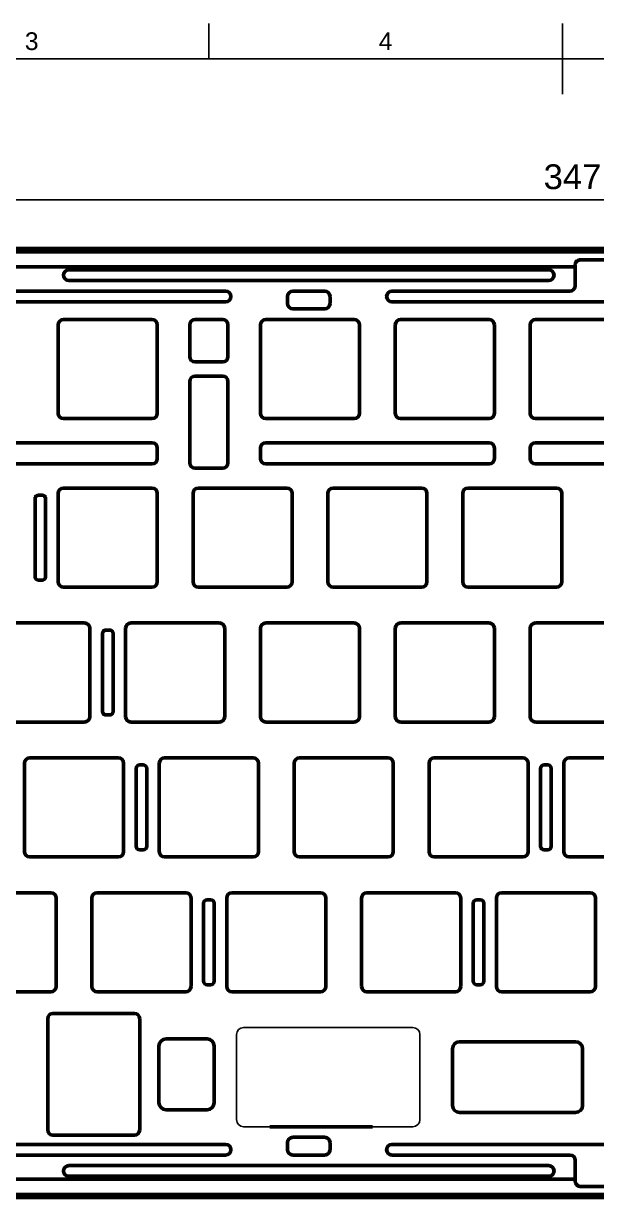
# Model space of a CAD drawing. Header units: millimetres. Extents: x 0 to 420, y 0 to 297.
# Drawn here: x 138.8 to 219.8, y 126.2 to 292 of the extents above; entities that cross this region are included whole.
import ezdxf
from ezdxf.enums import TextEntityAlignment as Align

# ---------------------------------------------------------------- set-up
doc = ezdxf.new("R2010")
doc.units = ezdxf.units.MM
doc.header["$LTSCALE"] = 0.75
doc.layers.add('Border', color=7, linetype='Continuous', lineweight=25)
doc.layers.add('Visible', color=7, linetype='Continuous', lineweight=50)
doc.styles.add('FusionTitle', font='ARIALUNI.ttf')
doc.styles.get("Standard").update_dxf_attribs({"font": 'ARIALUNI.ttf'})
doc.dimstyles.new('ISO-25', dxfattribs={"dimtxt": 3.5, "dimasz": 3.5, "dimexe": 2, "dimexo": 2, "dimgap": 1.5, "dimtad": 1, "dimdsep": 46, "dimtxsty": 'Standard', "dimcen": 0, "dimclrd": 256, "dimclre": 256, "dimclrt": 256, "dimazin": 2, "dimtp": 0.1, "dimtm": 0.1, "dimtfac": 0.714, "dimtmove": 0, "dimatfit": 3, "dimfxl": 1, "dimarcsym": 0})

# ---------------------------------------------------------------- blocks, each defined once
blk = doc.blocks.new('ISO_A3_SHEET')
at = {"layer": 'Border'}
for p, q in [((165, 292), (165, 287)), ((215, 292), (215, 282)), ((410, 287), (20, 287))]:
    blk.add_line(p, q, dxfattribs=at)
at = {"layer": 'Border', "style": 'FusionTitle'}
for s, p in [('3', (140, 289.5)), ('4', (190, 289.5))]:
    blk.add_text(s, height=2.5, dxfattribs=at).set_placement(p, align=Align.MIDDLE)
blk = doc.blocks.new('*D20')
at = {"lineweight": -2}
for p, q in [((45.99, 234.27), (45.99, 269.08)), ((393.6, 234.27), (393.6, 269.08)), ((49.49, 267.08), (390.1, 267.08))]:
    blk.add_line(p, q, dxfattribs=at)
for points in [[(49.49, 267.67), (49.49, 266.5), (45.99, 267.08)], [(390.1, 267.67), (390.1, 266.5), (393.6, 267.08)]]:
    blk.add_solid(points)
at = {"layer": 'Defpoints', "color": 0}
for p in [(393.6, 267.08), (45.99, 232.27, 0.75), (393.6, 232.27, 0.75)]:
    blk.add_point(p, dxfattribs=at)
at = {"insert": (219.8, 270.33), "char_height": 3.5, "attachment_point": 5}
blk.add_mtext('347.61', dxfattribs=at)

msp = doc.modelspace()

# ---------------------------------------------------------------- linework, layer by layer
at = {"color": 0}
for p, q in [((193.843, 150.187), (169.937, 150.187)), ((168.937, 149.187), (168.937, 137.187)), ((194.843, 137.187), (194.843, 149.187)), ((169.937, 136.187), (193.843, 136.187))]:
    msp.add_line(p, q, dxfattribs=at)
for centre, start, end in [((169.937, 149.187), 90, 180), ((193.843, 149.187), 0, 90), ((169.937, 137.187), 180, 270), ((193.843, 137.187), 270, 0)]:
    msp.add_arc(centre, 1, start, end, dxfattribs=at)
at = {"layer": 'Visible'}
for p, q in [((56.613, 259.768, 0.75), (382.981, 259.768, 0.75)), ((382.304, 260.197, 0.75), (57.291, 260.197, 0.75)), ((216.787, 257.626, 0.75), (56.541, 257.626, 0.75)), ((145.241, 257.197, 0.75), (213.047, 257.197, 0.75)), ((216.787, 254.947, 0.75), (216.787, 257.626, 0.75)), ((217.537, 258.63, 0.301), (222.037, 258.63, 0.301)), ((145.241, 255.697, 0.75), (213.047, 255.697, 0.75)), ((105.741, 254.197, 0.75), (167.394, 254.197, 0.75)), ((176.894, 254.197, 0.75), (181.394, 254.197, 0.75)), ((190.894, 254.197, 0.75), (216.037, 254.197, 0.75)), ((167.394, 252.697, 0.75), (105.741, 252.697, 0.75)), ((176.144, 252.447, 0.75), (176.144, 253.447, 0.75)), ((182.144, 253.447, 0.75), (182.144, 252.447, 0.75)), ((248.7, 252.697, 0.75), (190.894, 252.697, 0.75)), ((181.394, 251.697, 0.75), (176.894, 251.697, 0.75)), ((143.741, 236.947, 0.75), (143.741, 249.447, 0.75)), ((144.491, 250.197, 0.75), (156.991, 250.197, 0.75)), ((157.741, 249.447, 0.75), (157.741, 236.947, 0.75)), ((162.329, 244.947, 0.75), (162.329, 249.447, 0.75)), ((163.079, 250.197, 0.75), (166.979, 250.197, 0.75)), ((167.729, 249.447, 0.75), (167.729, 244.947, 0.75)), ((172.316, 236.947, 0.75), (172.316, 249.447, 0.75)), ((173.066, 250.197, 0.75), (185.566, 250.197, 0.75)), ((186.316, 249.447, 0.75), (186.316, 236.947, 0.75)), ((191.366, 236.947, 0.75), (191.366, 249.447, 0.75)), ((192.116, 250.197, 0.75), (204.616, 250.197, 0.75)), ((205.366, 249.447, 0.75), (205.366, 236.947, 0.75)), ((210.416, 236.947, 0.75), (210.416, 249.447, 0.75)), ((211.166, 250.197, 0.75), (223.666, 250.197, 0.75)), ((166.979, 244.197, 0.75), (163.079, 244.197, 0.75)), ((163.079, 242.197, 0.75), (166.979, 242.197, 0.75)), ((162.329, 229.947, 0.75), (162.329, 241.447, 0.75)), ((167.729, 241.447, 0.75), (167.729, 229.947, 0.75)), ((156.991, 236.197, 0.75), (144.491, 236.197, 0.75)), ((185.566, 236.197, 0.75), (173.066, 236.197, 0.75)), ((204.616, 236.197, 0.75), (192.116, 236.197, 0.75)), ((223.666, 236.197, 0.75), (211.166, 236.197, 0.75)), ((125.441, 232.791, 0.75), (156.991, 232.791, 0.75)), ((173.066, 232.791, 0.75), (204.616, 232.791, 0.75)), ((211.166, 232.791, 0.75), (242.716, 232.791, 0.75)), ((157.741, 232.041, 0.75), (157.741, 230.541, 0.75)), ((172.316, 230.541, 0.75), (172.316, 232.041, 0.75)), ((205.366, 232.041, 0.75), (205.366, 230.541, 0.75)), ((210.416, 230.541, 0.75), (210.416, 232.041, 0.75)), ((156.991, 229.791, 0.75), (125.441, 229.791, 0.75)), ((166.979, 229.197, 0.75), (163.079, 229.197, 0.75)), ((204.616, 229.791, 0.75), (173.066, 229.791, 0.75)), ((242.716, 229.791, 0.75), (211.166, 229.791, 0.75)), ((143.741, 213.135, 0.75), (143.741, 225.635, 0.75)), ((144.491, 226.385, 0.75), (156.991, 226.385, 0.75)), ((157.741, 225.635, 0.75), (157.741, 213.135, 0.75)), ((162.791, 213.135, 0.75), (162.791, 225.635, 0.75)), ((163.541, 226.385, 0.75), (176.041, 226.385, 0.75)), ((176.791, 225.635, 0.75), (176.791, 213.135, 0.75)), ((181.841, 213.135, 0.75), (181.841, 225.635, 0.75)), ((182.591, 226.385, 0.75), (195.091, 226.385, 0.75)), ((195.841, 225.635, 0.75), (195.841, 213.135, 0.75)), ((200.891, 213.135, 0.75), (200.891, 225.635, 0.75)), ((201.641, 226.385, 0.75), (214.141, 226.385, 0.75)), ((214.891, 225.635, 0.75), (214.891, 213.135, 0.75)), ((140.466, 213.885, 0.75), (140.466, 224.885, 0.75)), ((140.966, 225.385, 0.75), (141.466, 225.385, 0.75)), ((141.966, 224.885, 0.75), (141.966, 213.885, 0.75)), ((141.466, 213.385, 0.75), (140.966, 213.385, 0.75)), ((156.991, 212.385, 0.75), (144.491, 212.385, 0.75)), ((176.041, 212.385, 0.75), (163.541, 212.385, 0.75)), ((195.091, 212.385, 0.75), (182.591, 212.385, 0.75)), ((214.141, 212.385, 0.75), (201.641, 212.385, 0.75)), ((134.966, 207.335, 0.75), (147.466, 207.335, 0.75)), ((154.016, 207.335, 0.75), (166.516, 207.335, 0.75)), ((173.066, 207.335, 0.75), (185.566, 207.335, 0.75)), ((192.116, 207.335, 0.75), (204.616, 207.335, 0.75)), ((211.166, 207.335, 0.75), (223.666, 207.335, 0.75)), ((148.216, 206.585, 0.75), (148.216, 194.085, 0.75)), ((149.991, 194.835, 0.75), (149.991, 205.835, 0.75)), ((150.491, 206.335, 0.75), (150.991, 206.335, 0.75)), ((151.491, 205.835, 0.75), (151.491, 194.835, 0.75)), ((153.266, 194.085, 0.75), (153.266, 206.585, 0.75)), ((167.266, 206.585, 0.75), (167.266, 194.085, 0.75)), ((172.316, 194.085, 0.75), (172.316, 206.585, 0.75)), ((186.316, 206.585, 0.75), (186.316, 194.085, 0.75)), ((191.366, 194.085, 0.75), (191.366, 206.585, 0.75)), ((205.366, 206.585, 0.75), (205.366, 194.085, 0.75)), ((210.416, 194.085, 0.75), (210.416, 206.585, 0.75)), ((150.991, 194.335, 0.75), (150.491, 194.335, 0.75)), ((147.466, 193.335, 0.75), (134.966, 193.335, 0.75)), ((166.516, 193.335, 0.75), (154.016, 193.335, 0.75)), ((185.566, 193.335, 0.75), (173.066, 193.335, 0.75)), ((204.616, 193.335, 0.75), (192.116, 193.335, 0.75)), ((223.666, 193.335, 0.75), (211.166, 193.335, 0.75)), ((138.979, 175.035, 0.75), (138.979, 187.535, 0.75)), ((139.729, 188.285, 0.75), (152.229, 188.285, 0.75)), ((152.979, 187.535, 0.75), (152.979, 175.035, 0.75)), ((158.029, 175.035, 0.75), (158.029, 187.535, 0.75)), ((158.779, 188.285, 0.75), (171.279, 188.285, 0.75)), ((172.029, 187.535, 0.75), (172.029, 175.035, 0.75)), ((177.079, 175.035, 0.75), (177.079, 187.535, 0.75)), ((177.829, 188.285, 0.75), (190.329, 188.285, 0.75)), ((191.079, 187.535, 0.75), (191.079, 175.035, 0.75)), ((196.129, 175.035, 0.75), (196.129, 187.535, 0.75)), ((196.879, 188.285, 0.75), (209.379, 188.285, 0.75)), ((210.129, 187.535, 0.75), (210.129, 175.035, 0.75)), ((215.179, 175.035, 0.75), (215.179, 187.535, 0.75)), ((215.929, 188.285, 0.75), (228.429, 188.285, 0.75)), ((154.754, 175.785, 0.75), (154.754, 186.785, 0.75)), ((155.254, 187.285, 0.75), (155.754, 187.285, 0.75)), ((156.254, 186.785, 0.75), (156.254, 175.785, 0.75)), ((211.904, 175.785, 0.75), (211.904, 186.785, 0.75)), ((212.404, 187.285, 0.75), (212.904, 187.285, 0.75)), ((213.404, 186.785, 0.75), (213.404, 175.785, 0.75)), ((152.229, 174.285, 0.75), (139.729, 174.285, 0.75)), ((155.754, 175.285, 0.75), (155.254, 175.285, 0.75)), ((171.279, 174.285, 0.75), (158.779, 174.285, 0.75)), ((190.329, 174.285, 0.75), (177.829, 174.285, 0.75)), ((209.379, 174.285, 0.75), (196.879, 174.285, 0.75)), ((212.904, 175.285, 0.75), (212.404, 175.285, 0.75)), ((228.429, 174.285, 0.75), (215.929, 174.285, 0.75)), ((130.204, 169.235, 0.75), (142.704, 169.235, 0.75)), ((149.254, 169.235, 0.75), (161.754, 169.235, 0.75)), ((168.304, 169.235, 0.75), (180.804, 169.235, 0.75)), ((187.354, 169.235, 0.75), (199.854, 169.235, 0.75)), ((206.404, 169.235, 0.75), (218.904, 169.235, 0.75)), ((143.454, 155.985, 0.75), (143.454, 168.485, 0.75)), ((148.504, 155.985, 0.75), (148.504, 168.485, 0.75)), ((162.504, 168.485, 0.75), (162.504, 155.985, 0.75)), ((164.279, 156.735, 0.75), (164.279, 167.735, 0.75)), ((164.779, 168.235, 0.75), (165.279, 168.235, 0.75)), ((165.779, 167.735, 0.75), (165.779, 156.735, 0.75)), ((167.554, 155.985, 0.75), (167.554, 168.485, 0.75)), ((181.554, 168.485, 0.75), (181.554, 155.985, 0.75)), ((186.604, 155.985, 0.75), (186.604, 168.485, 0.75)), ((200.604, 168.485, 0.75), (200.604, 155.985, 0.75)), ((202.379, 156.735, 0.75), (202.379, 167.735, 0.75)), ((202.879, 168.235, 0.75), (203.379, 168.235, 0.75)), ((203.879, 167.735, 0.75), (203.879, 156.735, 0.75)), ((205.654, 155.985, 0.75), (205.654, 168.485, 0.75)), ((219.654, 168.485, 0.75), (219.654, 155.985, 0.75)), ((165.279, 156.235, 0.75), (164.779, 156.235, 0.75)), ((203.379, 156.235, 0.75), (202.879, 156.235, 0.75)), ((142.704, 155.235, 0.75), (130.204, 155.235, 0.75)), ((161.754, 155.235, 0.75), (149.254, 155.235, 0.75)), ((180.804, 155.235, 0.75), (168.304, 155.235, 0.75)), ((199.854, 155.235, 0.75), (187.354, 155.235, 0.75)), ((218.904, 155.235, 0.75), (206.404, 155.235, 0.75)), ((142.256, 135.735, 0.75), (142.256, 151.435, 0.75)), ((143.006, 152.185, 0.75), (154.506, 152.185, 0.75)), ((155.256, 151.435, 0.75), (155.256, 135.735, 0.75)), ((157.975, 139.583), (157.975, 147.583)), ((158.975, 148.583), (164.776, 148.583)), ((165.776, 147.583), (165.776, 139.583)), ((200.456, 148.185, 0.75), (216.836, 148.185, 0.75)), ((199.456, 139.185, 0.75), (199.456, 147.185, 0.75)), ((217.836, 147.185, 0.75), (217.836, 139.185, 0.75)), ((164.776, 138.583), (158.975, 138.583)), ((216.836, 138.185, 0.75), (200.456, 138.185, 0.75)), ((188.124, 136.185, 0.75), (173.624, 136.185, 0.75)), ((154.506, 134.985, 0.75), (143.006, 134.985, 0.75)), ((176.894, 134.685, 0.75), (181.394, 134.685, 0.75)), ((105.741, 133.685, 0.75), (167.394, 133.685, 0.75)), ((176.144, 132.935, 0.75), (176.144, 133.935, 0.75)), ((182.144, 133.935, 0.75), (182.144, 132.935, 0.75)), ((190.894, 133.685, 0.75), (248.7, 133.685, 0.75)), ((105.741, 132.185, 0.75), (167.394, 132.185, 0.75)), ((181.394, 132.185, 0.75), (176.894, 132.185, 0.75)), ((216.047, 132.185, 0.75), (190.894, 132.185, 0.75)), ((216.797, 128.756, 0.75), (216.797, 131.435, 0.75)), ((145.241, 130.685, 0.75), (213.047, 130.685, 0.75)), ((54.041, 128.756, 0.75), (216.797, 128.756, 0.75)), ((145.241, 129.185, 0.75), (213.047, 129.185, 0.75)), ((222.047, 127.741, 0.301), (217.547, 127.741, 0.301)), ((385.481, 126.613, 0.75), (54.113, 126.613, 0.75)), ((384.804, 126.185, 0.75), (54.791, 126.185, 0.75))]:
    msp.add_line(p, q, dxfattribs=at)
at = {"layer": 'Visible', "extrusion": (0, 1.1e-14, -1)}
for centre, radius, start, end in [((-145.241, 256.447, -0.75), 0.75, 270, 90), ((-213.047, 256.447, -0.75), 0.75, 90, 270), ((-167.394, 253.447, -0.75), 0.75, 90, 270), ((-190.894, 253.447, -0.75), 0.75, 270, 90), ((-216.037, 254.947, -0.75), 0.75, 180, 270), ((-140.966, 224.885, -0.75), 0.5, 0, 90), ((-141.466, 224.885, -0.75), 0.5, 90, 180), ((-140.966, 213.885, -0.75), 0.5, 270, 0), ((-141.466, 213.885, -0.75), 0.5, 180, 270), ((-150.491, 205.835, -0.75), 0.5, 0, 90), ((-150.991, 205.835, -0.75), 0.5, 90, 180), ((-150.491, 194.835, -0.75), 0.5, 270, 0), ((-150.991, 194.835, -0.75), 0.5, 180, 270), ((-155.254, 186.785, -0.75), 0.5, 0, 90), ((-155.754, 186.785, -0.75), 0.5, 90, 180), ((-212.404, 186.785, -0.75), 0.5, 0, 90), ((-212.904, 186.785, -0.75), 0.5, 90, 180), ((-155.254, 175.785, -0.75), 0.5, 270, 0), ((-155.754, 175.785, -0.75), 0.5, 180, 270), ((-212.404, 175.785, -0.75), 0.5, 270, 0), ((-212.904, 175.785, -0.75), 0.5, 180, 270), ((-164.779, 167.735, -0.75), 0.5, 0, 90), ((-165.279, 167.735, -0.75), 0.5, 90, 180), ((-202.879, 167.735, -0.75), 0.5, 0, 90), ((-203.379, 167.735, -0.75), 0.5, 90, 180), ((-164.779, 156.735, -0.75), 0.5, 270, 0), ((-165.279, 156.735, -0.75), 0.5, 180, 270), ((-202.879, 156.735, -0.75), 0.5, 270, 0), ((-203.379, 156.735, -0.75), 0.5, 180, 270), ((-167.394, 132.935, -0.75), 0.75, 90, 270), ((-190.894, 132.935, -0.75), 0.75, 270, 90), ((-216.047, 131.435, -0.75), 0.75, 90, 180), ((-145.241, 129.935, -0.75), 0.75, 270, 90), ((-213.047, 129.935, -0.75), 0.75, 90, 270)]:
    msp.add_arc(centre, radius, start, end, dxfattribs=at)
at = {"layer": 'Visible', "extrusion": (-1, 0, 0)}
for centre, start, end in [((-258.697, 1.8, -216.787), 302.98989, 315.573), ((-127.685, 1.8, -216.797), 224.427, 237.48639)]:
    msp.add_arc(centre, 1.5, start, end, dxfattribs=at)
at = {"layer": 'Visible'}
for centre, radius, start, end in [((176.894, 253.447, 0.75), 0.75, 90, 180), ((181.394, 253.447, 0.75), 0.75, 0, 90), ((176.894, 252.447, 0.75), 0.75, 180, 270), ((181.394, 252.447, 0.75), 0.75, 270, 0), ((144.491, 249.447, 0.75), 0.75, 90, 180), ((156.991, 249.447, 0.75), 0.75, 0, 90), ((163.079, 249.447, 0.75), 0.75, 90, 180), ((166.979, 249.447, 0.75), 0.75, 0, 90), ((173.066, 249.447, 0.75), 0.75, 90, 180), ((185.566, 249.447, 0.75), 0.75, 0, 90), ((192.116, 249.447, 0.75), 0.75, 90, 180), ((204.616, 249.447, 0.75), 0.75, 0, 90), ((211.166, 249.447, 0.75), 0.75, 90, 180), ((163.079, 244.947, 0.75), 0.75, 180, 270), ((166.979, 244.947, 0.75), 0.75, 270, 0), ((163.079, 241.447, 0.75), 0.75, 90, 180), ((166.979, 241.447, 0.75), 0.75, 0, 90), ((144.491, 236.947, 0.75), 0.75, 180, 270), ((156.991, 236.947, 0.75), 0.75, 270, 0), ((173.066, 236.947, 0.75), 0.75, 180, 270), ((185.566, 236.947, 0.75), 0.75, 270, 0), ((192.116, 236.947, 0.75), 0.75, 180, 270), ((204.616, 236.947, 0.75), 0.75, 270, 0), ((211.166, 236.947, 0.75), 0.75, 180, 270), ((156.991, 232.041, 0.75), 0.75, 0, 90), ((173.066, 232.041, 0.75), 0.75, 90, 180), ((204.616, 232.041, 0.75), 0.75, 0, 90), ((211.166, 232.041, 0.75), 0.75, 90, 180), ((156.991, 230.541, 0.75), 0.75, 270, 0), ((173.066, 230.541, 0.75), 0.75, 180, 270), ((204.616, 230.541, 0.75), 0.75, 270, 0), ((211.166, 230.541, 0.75), 0.75, 180, 270), ((163.079, 229.947, 0.75), 0.75, 180, 270), ((166.979, 229.947, 0.75), 0.75, 270, 0), ((144.491, 225.635, 0.75), 0.75, 90, 180), ((156.991, 225.635, 0.75), 0.75, 0, 90), ((163.541, 225.635, 0.75), 0.75, 90, 180), ((176.041, 225.635, 0.75), 0.75, 0, 90), ((182.591, 225.635, 0.75), 0.75, 90, 180), ((195.091, 225.635, 0.75), 0.75, 0, 90), ((201.641, 225.635, 0.75), 0.75, 90, 180), ((214.141, 225.635, 0.75), 0.75, 0, 90), ((144.491, 213.135, 0.75), 0.75, 180, 270), ((156.991, 213.135, 0.75), 0.75, 270, 0), ((163.541, 213.135, 0.75), 0.75, 180, 270), ((176.041, 213.135, 0.75), 0.75, 270, 0), ((182.591, 213.135, 0.75), 0.75, 180, 270), ((195.091, 213.135, 0.75), 0.75, 270, 0), ((201.641, 213.135, 0.75), 0.75, 180, 270), ((214.141, 213.135, 0.75), 0.75, 270, 0), ((147.466, 206.585, 0.75), 0.75, 0, 90), ((154.016, 206.585, 0.75), 0.75, 90, 180), ((166.516, 206.585, 0.75), 0.75, 0, 90), ((173.066, 206.585, 0.75), 0.75, 90, 180), ((185.566, 206.585, 0.75), 0.75, 0, 90), ((192.116, 206.585, 0.75), 0.75, 90, 180), ((204.616, 206.585, 0.75), 0.75, 0, 90), ((211.166, 206.585, 0.75), 0.75, 90, 180), ((147.466, 194.085, 0.75), 0.75, 270, 0), ((154.016, 194.085, 0.75), 0.75, 180, 270), ((166.516, 194.085, 0.75), 0.75, 270, 0), ((173.066, 194.085, 0.75), 0.75, 180, 270), ((185.566, 194.085, 0.75), 0.75, 270, 0), ((192.116, 194.085, 0.75), 0.75, 180, 270), ((204.616, 194.085, 0.75), 0.75, 270, 0), ((211.166, 194.085, 0.75), 0.75, 180, 270), ((139.729, 187.535, 0.75), 0.75, 90, 180), ((152.229, 187.535, 0.75), 0.75, 0, 90), ((158.779, 187.535, 0.75), 0.75, 90, 180), ((171.279, 187.535, 0.75), 0.75, 0, 90), ((177.829, 187.535, 0.75), 0.75, 90, 180), ((190.329, 187.535, 0.75), 0.75, 0, 90), ((196.879, 187.535, 0.75), 0.75, 90, 180), ((209.379, 187.535, 0.75), 0.75, 0, 90), ((215.929, 187.535, 0.75), 0.75, 90, 180), ((139.729, 175.035, 0.75), 0.75, 180, 270), ((152.229, 175.035, 0.75), 0.75, 270, 0), ((158.779, 175.035, 0.75), 0.75, 180, 270), ((171.279, 175.035, 0.75), 0.75, 270, 0), ((177.829, 175.035, 0.75), 0.75, 180, 270), ((190.329, 175.035, 0.75), 0.75, 270, 0), ((196.879, 175.035, 0.75), 0.75, 180, 270), ((209.379, 175.035, 0.75), 0.75, 270, 0), ((215.929, 175.035, 0.75), 0.75, 180, 270), ((142.704, 168.485, 0.75), 0.75, 0, 90), ((149.254, 168.485, 0.75), 0.75, 90, 180), ((161.754, 168.485, 0.75), 0.75, 0, 90), ((168.304, 168.485, 0.75), 0.75, 90, 180), ((180.804, 168.485, 0.75), 0.75, 0, 90), ((187.354, 168.485, 0.75), 0.75, 90, 180), ((199.854, 168.485, 0.75), 0.75, 0, 90), ((206.404, 168.485, 0.75), 0.75, 90, 180), ((218.904, 168.485, 0.75), 0.75, 0, 90), ((142.704, 155.985, 0.75), 0.75, 270, 0), ((149.254, 155.985, 0.75), 0.75, 180, 270), ((161.754, 155.985, 0.75), 0.75, 270, 0), ((168.304, 155.985, 0.75), 0.75, 180, 270), ((180.804, 155.985, 0.75), 0.75, 270, 0), ((187.354, 155.985, 0.75), 0.75, 180, 270), ((199.854, 155.985, 0.75), 0.75, 270, 0), ((206.404, 155.985, 0.75), 0.75, 180, 270), ((218.904, 155.985, 0.75), 0.75, 270, 0), ((143.006, 151.435, 0.75), 0.75, 90, 180), ((154.506, 151.435, 0.75), 0.75, 0, 90), ((158.975, 147.583), 1, 90, 180), ((164.776, 147.583), 1, 0, 90), ((200.456, 147.185, 0.75), 1, 90, 180), ((216.836, 147.185, 0.75), 1, 0, 90), ((158.975, 139.583), 1, 180, 270), ((164.776, 139.583), 1, 270, 0), ((200.456, 139.185, 0.75), 1, 180, 270), ((216.836, 139.185, 0.75), 1, 270, 0), ((143.006, 135.735, 0.75), 0.75, 180, 270), ((154.506, 135.735, 0.75), 0.75, 270, 0), ((176.894, 133.935, 0.75), 0.75, 90, 180), ((181.394, 133.935, 0.75), 0.75, 0, 90), ((176.894, 132.935, 0.75), 0.75, 180, 270), ((181.394, 132.935, 0.75), 0.75, 270, 0)]:
    msp.add_arc(centre, radius, start, end, dxfattribs=at)
for points, knots in [([(217.537, 258.63, 0.301), (217.456, 258.63, 0.301), (217.368, 258.616, 0.302), (217.204, 258.558, 0.306), (217.127, 258.514, 0.31), (216.999, 258.41, 0.327), (216.94, 258.342, 0.34), (216.85, 258.194, 0.385), (216.82, 258.113, 0.416), (216.792, 257.987, 0.478), (216.787, 257.933, 0.508), (216.787, 257.88, 0.542)], [0.80876665, 0.80876665, 0.80876665, 0.80876665, 0.8331724, 0.8331724, 0.85757815, 0.85757815, 0.8828199, 0.8828199, 0.90806165, 0.90806165, 0.92576755, 0.92576755, 0.92576755, 0.92576755]), ([(216.797, 128.491, 0.535), (216.798, 128.443, 0.505), (216.802, 128.394, 0.477), (216.826, 128.27, 0.416), (216.856, 128.188, 0.385), (216.945, 128.036, 0.34), (217.004, 127.967, 0.326), (217.133, 127.86, 0.309), (217.21, 127.815, 0.305), (217.376, 127.755, 0.301), (217.465, 127.741, 0.301), (217.547, 127.741, 0.301)], [0.69803503, 0.69803503, 0.69803503, 0.69803503, 0.71429199, 0.71429199, 0.73988585, 0.73988585, 0.7654797, 0.7654797, 0.79021107, 0.79021107, 0.81494244, 0.81494244, 0.81494244, 0.81494244])]:
    msp.add_open_spline(points, degree=3, knots=knots, dxfattribs=at)

# ---------------------------------------------------------------- block references
at = {"layer": 'Border'}
msp.add_blockref('ISO_A3_SHEET', (0, 0), dxfattribs=at)

# ---------------------------------------------------------------- dimensions: what is measured, and where the dimension line sits
dim = msp.add_linear_dim(base=(393.604, 267.082), p1=(45.991, 232.272, 0.75), p2=(393.604, 232.272, 0.75), dimstyle='ISO-25')
dim.commit()
dim.dimension.update_dxf_attribs({"geometry": '*D20', "text_midpoint": (219.797, 270.332)})

doc.saveas('drawing.dxf')
